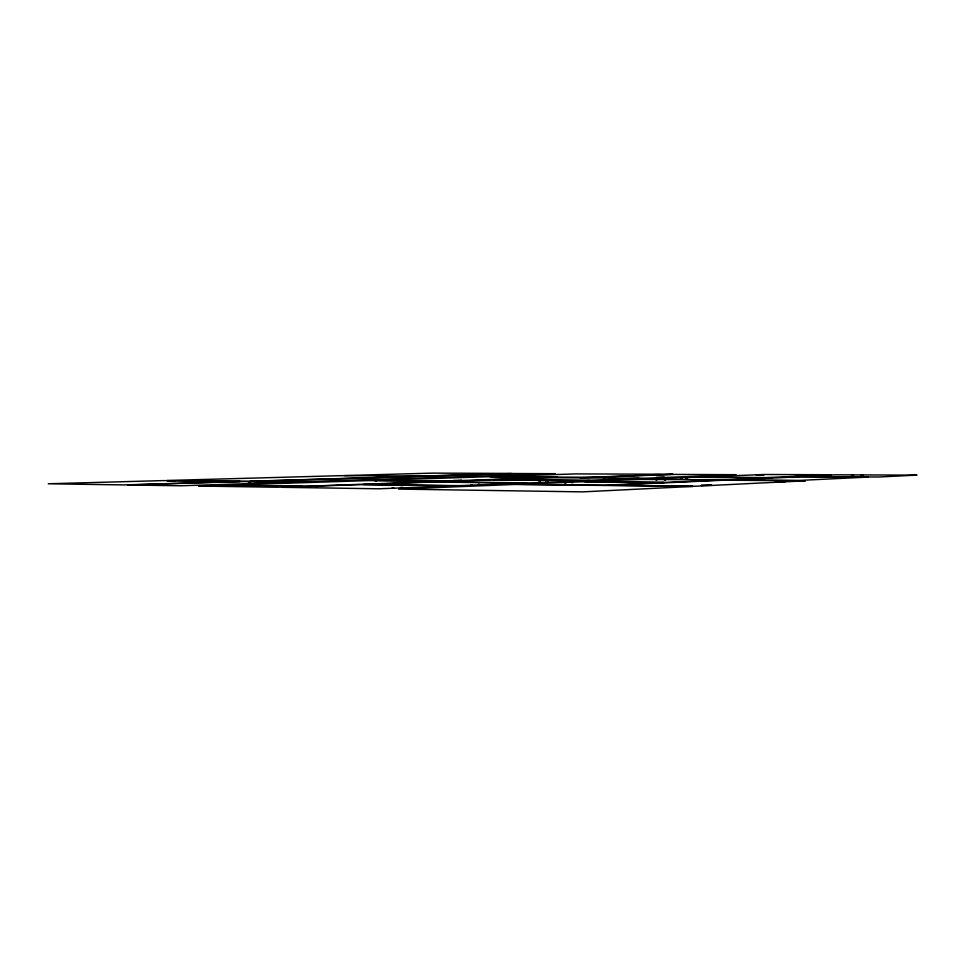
<?xml version="1.0" encoding="UTF-8"?>
<svg xmlns="http://www.w3.org/2000/svg" width="965" height="965" viewBox="0 0 965 965"><rect width="100%" height="100%" fill="white"/><g stroke="black" fill="none" stroke-linecap="round" stroke-linejoin="round"><path stroke-width="1.45" d="M790.311 477.313L798.899 477.277L790.419 477.337M461.692 480.474L458.098 480.582M656.429 477.446L664.475 477.385L656.272 477.542M453.478 480.546L461.74 480.449M167.464 480.908L175.147 480.799L167.572 480.932M402.839 487.566L400.463 487.566L402.863 487.542M317.678 486.36L315.567 486.36L317.69 486.348M617.371 481.728L619.651 481.728M393.262 483.622L395.493 483.598L393.286 483.634M143.652 484.973L145.824 484.949L143.676 484.997M682.315 478.061L680.639 478.085L681.423 478.085M851.516 475.021L853.53 475.021L851.528 475.033M280.791 485.733L281.466 485.745M238.114 485.142L238.705 485.118M720.602 480.003L666.682 482.379L584.766 481.656L640.555 479.436L724.98 479.858L772.253 477.784L693.232 477.325L644.005 479.291M639.071 478.314L586.177 480.365L493.187 479.617L547.601 477.723L645.259 478.206L736.09 474.671L673.63 474.418L580.267 477.784M421.005 476.131L246.666 481.342L167.017 480.486L341.14 475.661L424.407 476.022L511.366 473.429L432.489 473.127L344.577 475.564M610.109 481.619L608.408 481.644L609.94 481.668M708.78 485.142L711.615 485.323L701.024 485.407L708.575 485.142M659.795 474.708L661.278 474.635L654.089 474.683L659.662 474.599M781.795 481.571L775.365 481.764L785.172 481.704L782.108 481.547M337.545 485.057L337.774 485.057M151.083 485.081C153.688 484.997 148.839 485.057 150.926 485.081M827.355 476.589L828.416 476.577M307.413 486.649C305.543 486.758 310.778 486.601 307.787 486.71M418.219 481.077L418.412 481.089M386.651 483.923L387.616 483.875L386.398 483.923M746.886 479.508L743.991 479.4L752.965 479.328L746.608 479.508M470.848 484.84L472.199 484.852L471.113 484.84M222.047 481.342L226.063 481.354L218.138 481.463L222.155 481.499M463.67 481.197C466.023 481.101 461.68 481.233 463.562 481.149M828.199 476.626L827.512 476.626M571.907 482.452C570.219 482.536 575.188 482.404 572.136 482.5M565.309 482.777C568.083 482.717 563.017 482.705 565.128 482.777M392.646 487.88C396.157 487.856 390.282 488.001 392.839 487.868M655.886 479.714L657.105 479.726L656.128 479.714M665.15 479.834C667.671 479.774 662.822 479.774 664.994 479.834M281.478 485.721L280.815 485.745M478.712 484.539C482.102 484.526 475.986 484.659 478.893 484.539M642.654 483.163C645.525 483.043 639.843 483.2 642.533 483.103M523.38 478.809C526.287 478.7 520.533 478.869 523.537 478.761M457.506 480.594L453.61 480.57M754.16 478.23C752.664 478.278 757.248 478.242 754.401 478.23M749.13 478.507C746.403 478.459 752.193 478.507 748.924 478.459M818.211 476.577L818.911 476.541M681.194 478.085L682.376 478.049M619.12 481.692L617.419 481.74M817.922 476.577L819.116 476.541M706.392 476.855L714.558 476.734L706.44 476.855M602.655 476.746L595.043 476.794L602.643 476.734M763.882 474.828L756.21 474.889L763.858 474.84M536.962 477.856L529.29 477.94L536.926 477.868M724.727 475.07L717.188 475.13L724.691 475.07M634.572 483.429L636.791 483.405L634.608 483.417M545.804 481.933L547.963 481.933L545.876 481.933M455.492 481.426L457.555 481.402L455.564 481.414M538.904 482.198L540.762 482.174L538.928 482.198M248.717 481.788L250.671 481.764L248.717 481.788M254.989 481.861L256.955 481.849L255.013 481.861M603.607 479.376L605.634 479.364L603.644 479.376M860.659 475.057L862.662 475.057L860.72 475.057M685.85 477.844L687.84 477.832L685.886 477.844M692.677 486.42L582.655 491.873L398.581 489.086L514.417 484.466L692.677 486.42M805.305 480.799L695.922 486.215L609.566 485.274L723.678 480.208L805.305 480.799M867.728 477.096L800.166 480.389L730.553 479.907L801.191 476.77L867.728 477.096M916.75 475.13L878.548 477.012L794.871 476.601L835.533 474.816L916.75 475.13M419.389 482.198L420.414 482.198L419.389 482.198M831.384 474.756L766.029 477.603L696.32 477.205L764.376 474.491L831.384 474.756M664.017 482.548L603.68 485.214L518.796 484.285L580.882 481.812L664.017 482.548M454.768 485.817L378.787 488.785L281.877 487.313L358.365 484.623L454.768 485.817M526.251 483.031L459.485 485.636L363.13 484.466L430.933 482.078L526.251 483.031M589.555 480.558L530.412 482.874L435.167 481.933L495.672 479.81L589.555 480.558M375.373 480.679L376.266 480.667L375.373 480.679M557.396 477.205L445.348 481.101L373.238 480.437L486.77 476.77L557.396 477.205M302.19 486.36L276.871 487.241L198.694 486.058L223.88 485.238L302.19 486.36M447.531 481.294L307.847 486.179L229.019 485.081L369.113 480.57L447.531 481.294M672.774 474.285L589.687 477.265L490.172 476.662L575.984 473.899L672.774 474.285M555.442 473.682L294.675 481.873L250.249 481.39L512.282 473.513L555.442 473.682M297.377 482.09L180.624 485.781L127.621 484.973L243.687 481.499L297.377 482.09M240.128 481.463L124.111 484.925L48.25 483.779L162.578 480.606L240.128 481.463"/></g></svg>
